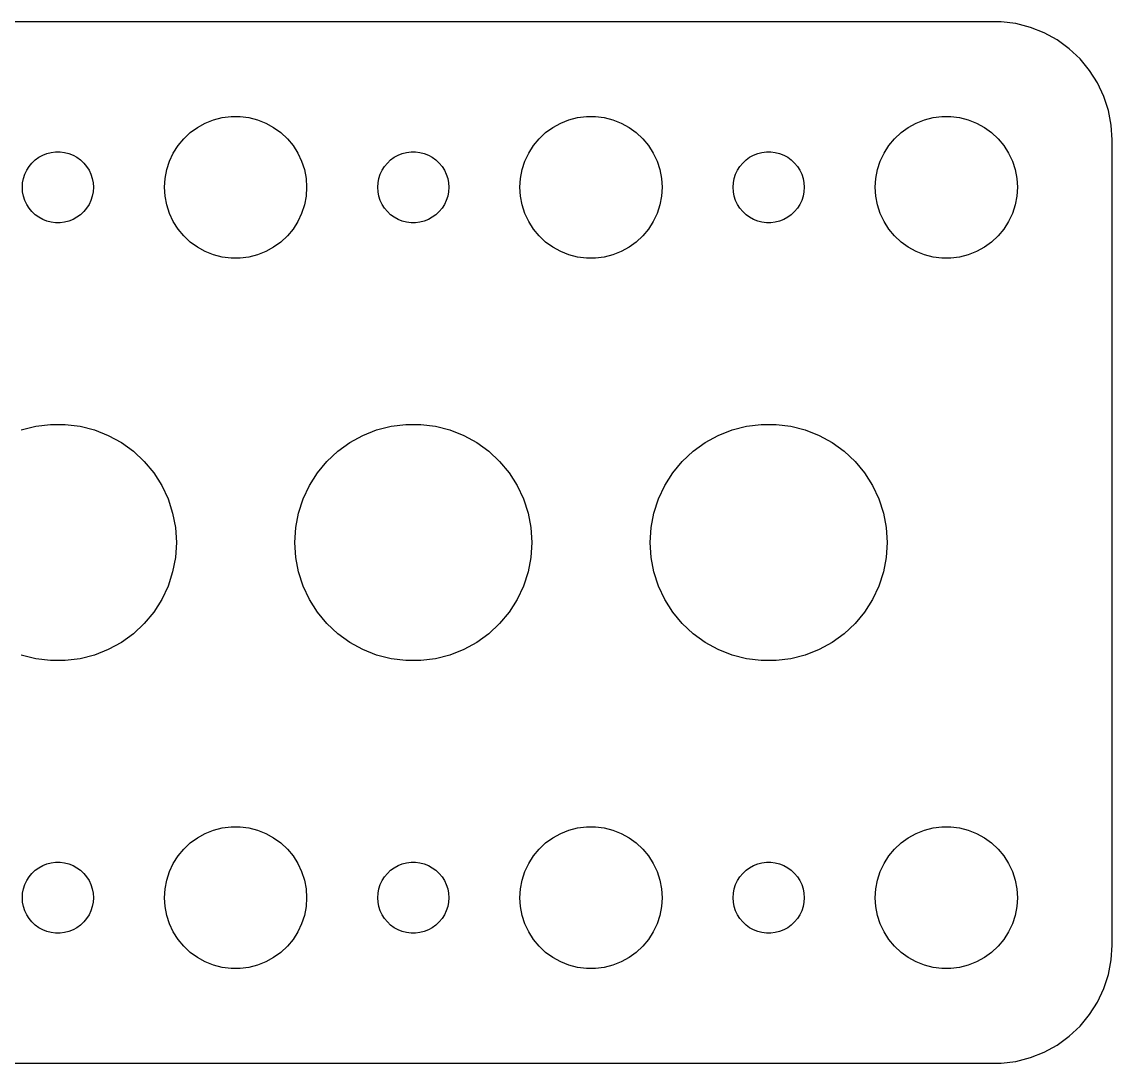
# Model space of a CAD drawing. Header units: metres. Extents: x -44.5 to 44.5, y -22 to 22.
# Drawn here: x -1.52 to 44.5, y -21.99 to 21.99 of the extents above; entities that cross this region are included whole.
import ezdxf

# ---------------------------------------------------------------- set-up
doc = ezdxf.new("R2010")
doc.units = ezdxf.units.M

msp = doc.modelspace()

# ---------------------------------------------------------------- linework, layer by layer
for p, q in [((39.8139, 21.9901), (-39.8139, 21.9901)), ((40.4369, 21.9114), (39.8139, 21.9901)), ((41.0451, 21.7553), (40.4369, 21.9114)), ((41.6289, 21.5241), (41.0451, 21.7553)), ((42.1791, 21.2216), (41.6289, 21.5241)), ((42.6871, 20.8526), (42.1791, 21.2216)), ((43.1448, 20.4227), (42.6871, 20.8526)), ((43.5451, 19.9389), (43.1448, 20.4227)), ((43.8815, 19.4088), (43.5451, 19.9389)), ((44.1489, 18.8406), (43.8815, 19.4088)), ((44.3429, 18.2434), (44.1489, 18.8406)), ((6.93785, 17.9469), (7.31161, 17.9941)), ((7.31161, 17.9941), (7.68837, 17.9941)), ((7.68837, 17.9941), (8.06213, 17.9469)), ((21.9379, 17.9469), (22.3116, 17.9941)), ((22.3116, 17.9941), (22.6884, 17.9941)), ((22.6884, 17.9941), (23.0621, 17.9469)), ((36.9379, 17.9469), (37.3116, 17.9941)), ((37.3116, 17.9941), (37.6884, 17.9941)), ((37.6884, 17.9941), (38.0621, 17.9469)), ((44.4606, 17.6267), (44.3429, 18.2434)), ((5.58772, 17.3115), (5.89252, 17.533)), ((5.89252, 17.533), (6.22266, 17.7145)), ((6.22266, 17.7145), (6.57294, 17.8532)), ((6.57294, 17.8532), (6.93785, 17.9469)), ((8.06213, 17.9469), (8.42705, 17.8532)), ((8.42705, 17.8532), (8.77733, 17.7145)), ((8.77733, 17.7145), (9.10747, 17.533)), ((9.10747, 17.533), (9.41226, 17.3115)), ((20.5877, 17.3115), (20.8925, 17.533)), ((20.8925, 17.533), (21.2227, 17.7145)), ((21.2227, 17.7145), (21.5729, 17.8532)), ((21.5729, 17.8532), (21.9379, 17.9469)), ((23.0621, 17.9469), (23.427, 17.8532)), ((23.427, 17.8532), (23.7773, 17.7145)), ((23.7773, 17.7145), (24.1075, 17.533)), ((24.1075, 17.533), (24.4123, 17.3115)), ((35.5877, 17.3115), (35.8925, 17.533)), ((35.8925, 17.533), (36.2227, 17.7145)), ((36.2227, 17.7145), (36.5729, 17.8532)), ((36.5729, 17.8532), (36.9379, 17.9469)), ((38.0621, 17.9469), (38.427, 17.8532)), ((38.427, 17.8532), (38.7773, 17.7145)), ((38.7773, 17.7145), (39.1075, 17.533)), ((39.1075, 17.533), (39.4123, 17.3115)), ((44.5, 17), (44.4606, 17.6267)), ((5.07294, 16.7634), (5.31308, 17.0536)), ((5.31308, 17.0536), (5.58772, 17.3115)), ((9.41226, 17.3115), (9.6869, 17.0536)), ((9.6869, 17.0536), (9.92705, 16.7634)), ((20.0729, 16.7634), (20.3131, 17.0536)), ((20.3131, 17.0536), (20.5877, 17.3115)), ((24.4123, 17.3115), (24.6869, 17.0536)), ((24.6869, 17.0536), (24.927, 16.7634)), ((35.0729, 16.7634), (35.3131, 17.0536)), ((35.3131, 17.0536), (35.5877, 17.3115)), ((39.4123, 17.3115), (39.6869, 17.0536)), ((39.6869, 17.0536), (39.927, 16.7634)), ((4.87108, 16.4453), (5.07294, 16.7634)), ((9.92705, 16.7634), (10.1289, 16.4453)), ((19.8711, 16.4453), (20.0729, 16.7634)), ((24.927, 16.7634), (25.1289, 16.4453)), ((34.8711, 16.4453), (35.0729, 16.7634)), ((39.927, 16.7634), (40.1289, 16.4453)), ((44.5, -17), (44.5, 17)), ((-1.09344, 16.0268), (-0.956131, 16.1558)), ((-0.956131, 16.1558), (-0.803726, 16.2665)), ((-0.803726, 16.2665), (-0.638657, 16.3572)), ((-0.638657, 16.3572), (-0.463516, 16.4266)), ((-0.463516, 16.4266), (-0.281067, 16.4734)), ((-0.281067, 16.4734), (-0.094177, 16.497)), ((-0.094177, 16.497), (0.094177, 16.497)), ((0.094177, 16.497), (0.281067, 16.4734)), ((0.281067, 16.4734), (0.463516, 16.4266)), ((0.463516, 16.4266), (0.638657, 16.3572)), ((0.638657, 16.3572), (0.803726, 16.2665)), ((0.803726, 16.2665), (0.956131, 16.1558)), ((0.956131, 16.1558), (1.09344, 16.0268)), ((4.71066, 16.1044), (4.87108, 16.4453)), ((10.1289, 16.4453), (10.2893, 16.1044)), ((13.9065, 16.0268), (14.0439, 16.1558)), ((14.0439, 16.1558), (14.1963, 16.2665)), ((14.1963, 16.2665), (14.3613, 16.3572)), ((14.3613, 16.3572), (14.5365, 16.4266)), ((14.5365, 16.4266), (14.7189, 16.4734)), ((14.7189, 16.4734), (14.9058, 16.497)), ((14.9058, 16.497), (15.0942, 16.497)), ((15.0942, 16.497), (15.2811, 16.4734)), ((15.2811, 16.4734), (15.4635, 16.4266)), ((15.4635, 16.4266), (15.6387, 16.3572)), ((15.6387, 16.3572), (15.8037, 16.2665)), ((15.8037, 16.2665), (15.9561, 16.1558)), ((15.9561, 16.1558), (16.0934, 16.0268)), ((19.7107, 16.1044), (19.8711, 16.4453)), ((25.1289, 16.4453), (25.2893, 16.1044)), ((28.9065, 16.0268), (29.0439, 16.1558)), ((29.0439, 16.1558), (29.1963, 16.2665)), ((29.1963, 16.2665), (29.3613, 16.3572)), ((29.3613, 16.3572), (29.5365, 16.4266)), ((29.5365, 16.4266), (29.7189, 16.4734)), ((29.7189, 16.4734), (29.9058, 16.497)), ((29.9058, 16.497), (30.0942, 16.497)), ((30.0942, 16.497), (30.2811, 16.4734)), ((30.2811, 16.4734), (30.4635, 16.4266)), ((30.4635, 16.4266), (30.6387, 16.3572)), ((30.6387, 16.3572), (30.8037, 16.2665)), ((30.8037, 16.2665), (30.9561, 16.1558)), ((30.9561, 16.1558), (31.0934, 16.0268)), ((34.7107, 16.1044), (34.8711, 16.4453)), ((40.1289, 16.4453), (40.2893, 16.1044)), ((-1.39465, 15.5522), (-1.31445, 15.7226)), ((-1.31445, 15.7226), (-1.21352, 15.8817)), ((-1.21352, 15.8817), (-1.09344, 16.0268)), ((1.09344, 16.0268), (1.21352, 15.8817)), ((1.21352, 15.8817), (1.31445, 15.7226)), ((1.31445, 15.7226), (1.39465, 15.5522)), ((4.52365, 15.376), (4.59424, 15.7461)), ((4.59424, 15.7461), (4.71066, 16.1044)), ((10.2893, 16.1044), (10.4057, 15.7461)), ((10.4057, 15.7461), (10.4763, 15.376)), ((13.6053, 15.5522), (13.6855, 15.7226)), ((13.6855, 15.7226), (13.7865, 15.8817)), ((13.7865, 15.8817), (13.9065, 16.0268)), ((16.0934, 16.0268), (16.2135, 15.8817)), ((16.2135, 15.8817), (16.3145, 15.7226)), ((16.3145, 15.7226), (16.3947, 15.5522)), ((19.5237, 15.376), (19.5942, 15.7461)), ((19.5942, 15.7461), (19.7107, 16.1044)), ((25.2893, 16.1044), (25.4057, 15.7461)), ((25.4057, 15.7461), (25.4763, 15.376)), ((28.6053, 15.5522), (28.6855, 15.7226)), ((28.6855, 15.7226), (28.7865, 15.8817)), ((28.7865, 15.8817), (28.9065, 16.0268)), ((31.0934, 16.0268), (31.2135, 15.8817)), ((31.2135, 15.8817), (31.3145, 15.7226)), ((31.3145, 15.7226), (31.3947, 15.5522)), ((34.5237, 15.376), (34.5942, 15.7461)), ((34.5942, 15.7461), (34.7107, 16.1044)), ((40.2893, 16.1044), (40.4057, 15.7461)), ((40.4057, 15.7461), (40.4763, 15.376)), ((-1.5, 15), (-1.48816, 15.188)), ((-1.48816, 15.188), (-1.45287, 15.373)), ((-1.45287, 15.373), (-1.39465, 15.5522)), ((1.39465, 15.5522), (1.45287, 15.373)), ((1.45287, 15.373), (1.48816, 15.188)), ((1.48816, 15.188), (1.5, 15)), ((4.5, 15), (4.52365, 15.376)), ((10.4763, 15.376), (10.5, 15)), ((13.5, 15), (13.5118, 15.188)), ((13.5118, 15.188), (13.5471, 15.373)), ((13.5471, 15.373), (13.6053, 15.5522)), ((16.3947, 15.5522), (16.4529, 15.373)), ((16.4529, 15.373), (16.4882, 15.188)), ((16.4882, 15.188), (16.5, 15)), ((19.5, 15), (19.5237, 15.376)), ((25.4763, 15.376), (25.5, 15)), ((28.5, 15), (28.5118, 15.188)), ((28.5118, 15.188), (28.5471, 15.373)), ((28.5471, 15.373), (28.6053, 15.5522)), ((31.3947, 15.5522), (31.4529, 15.373)), ((31.4529, 15.373), (31.4882, 15.188)), ((31.4882, 15.188), (31.5, 15)), ((34.5, 15), (34.5237, 15.376)), ((40.4763, 15.376), (40.5, 15)), ((-1.48816, 14.812), (-1.5, 15)), ((-1.45287, 14.627), (-1.48816, 14.812)), ((1.48816, 14.812), (1.45287, 14.627)), ((1.5, 15), (1.48816, 14.812)), ((4.52365, 14.624), (4.5, 15)), ((10.5, 15), (10.4763, 14.624)), ((13.5118, 14.812), (13.5, 15)), ((13.5471, 14.627), (13.5118, 14.812)), ((16.4882, 14.812), (16.4529, 14.627)), ((16.5, 15), (16.4882, 14.812)), ((19.5237, 14.624), (19.5, 15)), ((25.5, 15), (25.4763, 14.624)), ((28.5118, 14.812), (28.5, 15)), ((28.5471, 14.627), (28.5118, 14.812)), ((31.4882, 14.812), (31.4529, 14.627)), ((31.5, 15), (31.4882, 14.812)), ((34.5237, 14.624), (34.5, 15)), ((40.5, 15), (40.4763, 14.624)), ((-1.39465, 14.4478), (-1.45287, 14.627)), ((-1.31445, 14.2774), (-1.39465, 14.4478)), ((-1.21352, 14.1183), (-1.31445, 14.2774)), ((1.31445, 14.2774), (1.21352, 14.1183)), ((1.39465, 14.4478), (1.31445, 14.2774)), ((1.45287, 14.627), (1.39465, 14.4478)), ((4.59424, 14.2539), (4.52365, 14.624)), ((10.4763, 14.624), (10.4057, 14.2539)), ((13.6053, 14.4478), (13.5471, 14.627)), ((13.6855, 14.2774), (13.6053, 14.4478)), ((13.7865, 14.1183), (13.6855, 14.2774)), ((16.3145, 14.2774), (16.2135, 14.1183)), ((16.3947, 14.4478), (16.3145, 14.2774)), ((16.4529, 14.627), (16.3947, 14.4478)), ((19.5942, 14.2539), (19.5237, 14.624)), ((25.4763, 14.624), (25.4057, 14.2539)), ((28.6053, 14.4478), (28.5471, 14.627)), ((28.6855, 14.2774), (28.6053, 14.4478)), ((28.7865, 14.1183), (28.6855, 14.2774)), ((31.3145, 14.2774), (31.2135, 14.1183)), ((31.3947, 14.4478), (31.3145, 14.2774)), ((31.4529, 14.627), (31.3947, 14.4478)), ((34.5942, 14.2539), (34.5237, 14.624)), ((40.4763, 14.624), (40.4057, 14.2539)), ((-1.09344, 13.9732), (-1.21352, 14.1183)), ((-0.956131, 13.8442), (-1.09344, 13.9732)), ((-0.803726, 13.7335), (-0.956131, 13.8442)), ((0.956131, 13.8442), (0.803726, 13.7335)), ((1.09344, 13.9732), (0.956131, 13.8442)), ((1.21352, 14.1183), (1.09344, 13.9732)), ((4.71066, 13.8956), (4.59424, 14.2539)), ((4.87108, 13.5547), (4.71066, 13.8956)), ((10.2893, 13.8956), (10.1289, 13.5547)), ((10.4057, 14.2539), (10.2893, 13.8956)), ((13.9065, 13.9732), (13.7865, 14.1183)), ((14.0439, 13.8442), (13.9065, 13.9732)), ((14.1963, 13.7335), (14.0439, 13.8442)), ((15.9561, 13.8442), (15.8037, 13.7335)), ((16.0934, 13.9732), (15.9561, 13.8442)), ((16.2135, 14.1183), (16.0934, 13.9732)), ((19.7107, 13.8956), (19.5942, 14.2539)), ((19.8711, 13.5547), (19.7107, 13.8956)), ((25.2893, 13.8956), (25.1289, 13.5547)), ((25.4057, 14.2539), (25.2893, 13.8956)), ((28.9065, 13.9732), (28.7865, 14.1183)), ((29.0439, 13.8442), (28.9065, 13.9732)), ((29.1963, 13.7335), (29.0439, 13.8442)), ((30.9561, 13.8442), (30.8037, 13.7335)), ((31.0934, 13.9732), (30.9561, 13.8442)), ((31.2135, 14.1183), (31.0934, 13.9732)), ((34.7107, 13.8956), (34.5942, 14.2539)), ((34.8711, 13.5547), (34.7107, 13.8956)), ((40.2893, 13.8956), (40.1289, 13.5547)), ((40.4057, 14.2539), (40.2893, 13.8956)), ((-0.638657, 13.6427), (-0.803726, 13.7335)), ((-0.463516, 13.5734), (-0.638657, 13.6427)), ((-0.281067, 13.5266), (-0.463516, 13.5734)), ((-0.094177, 13.5029), (-0.281067, 13.5266)), ((0.094177, 13.5029), (-0.094177, 13.5029)), ((0.281067, 13.5266), (0.094177, 13.5029)), ((0.463516, 13.5734), (0.281067, 13.5266)), ((0.638657, 13.6427), (0.463516, 13.5734)), ((0.803726, 13.7335), (0.638657, 13.6427)), ((5.07294, 13.2366), (4.87108, 13.5547)), ((10.1289, 13.5547), (9.92705, 13.2366)), ((14.3613, 13.6427), (14.1963, 13.7335)), ((14.5365, 13.5734), (14.3613, 13.6427)), ((14.7189, 13.5266), (14.5365, 13.5734)), ((14.9058, 13.5029), (14.7189, 13.5266)), ((15.0942, 13.5029), (14.9058, 13.5029)), ((15.2811, 13.5266), (15.0942, 13.5029)), ((15.4635, 13.5734), (15.2811, 13.5266)), ((15.6387, 13.6427), (15.4635, 13.5734)), ((15.8037, 13.7335), (15.6387, 13.6427)), ((20.0729, 13.2366), (19.8711, 13.5547)), ((25.1289, 13.5547), (24.927, 13.2366)), ((29.3613, 13.6427), (29.1963, 13.7335)), ((29.5365, 13.5734), (29.3613, 13.6427)), ((29.7189, 13.5266), (29.5365, 13.5734)), ((29.9058, 13.5029), (29.7189, 13.5266)), ((30.0942, 13.5029), (29.9058, 13.5029)), ((30.2811, 13.5266), (30.0942, 13.5029)), ((30.4635, 13.5734), (30.2811, 13.5266)), ((30.6387, 13.6427), (30.4635, 13.5734)), ((30.8037, 13.7335), (30.6387, 13.6427)), ((35.0729, 13.2366), (34.8711, 13.5547)), ((40.1289, 13.5547), (39.927, 13.2366)), ((5.31308, 12.9464), (5.07294, 13.2366)), ((5.58772, 12.6884), (5.31308, 12.9464)), ((9.6869, 12.9464), (9.41226, 12.6884)), ((9.92705, 13.2366), (9.6869, 12.9464)), ((20.3131, 12.9464), (20.0729, 13.2366)), ((20.5877, 12.6884), (20.3131, 12.9464)), ((24.6869, 12.9464), (24.4123, 12.6884)), ((24.927, 13.2366), (24.6869, 12.9464)), ((35.3131, 12.9464), (35.0729, 13.2366)), ((35.5877, 12.6884), (35.3131, 12.9464)), ((39.6869, 12.9464), (39.4123, 12.6884)), ((39.927, 13.2366), (39.6869, 12.9464)), ((5.89252, 12.467), (5.58772, 12.6884)), ((6.22266, 12.2855), (5.89252, 12.467)), ((9.10747, 12.467), (8.77733, 12.2855)), ((9.41226, 12.6884), (9.10747, 12.467)), ((20.8925, 12.467), (20.5877, 12.6884)), ((21.2227, 12.2855), (20.8925, 12.467)), ((24.1075, 12.467), (23.7773, 12.2855)), ((24.4123, 12.6884), (24.1075, 12.467)), ((35.8925, 12.467), (35.5877, 12.6884)), ((36.2227, 12.2855), (35.8925, 12.467)), ((39.1075, 12.467), (38.7773, 12.2855)), ((39.4123, 12.6884), (39.1075, 12.467)), ((6.57294, 12.1468), (6.22266, 12.2855)), ((6.93785, 12.0531), (6.57294, 12.1468)), ((7.31161, 12.0059), (6.93785, 12.0531)), ((7.68837, 12.0059), (7.31161, 12.0059)), ((8.06213, 12.0531), (7.68837, 12.0059)), ((8.42705, 12.1468), (8.06213, 12.0531)), ((8.77733, 12.2855), (8.42705, 12.1468)), ((21.5729, 12.1468), (21.2227, 12.2855)), ((21.9379, 12.0531), (21.5729, 12.1468)), ((22.3116, 12.0059), (21.9379, 12.0531)), ((22.6884, 12.0059), (22.3116, 12.0059)), ((23.0621, 12.0531), (22.6884, 12.0059)), ((23.427, 12.1468), (23.0621, 12.0531)), ((23.7773, 12.2855), (23.427, 12.1468)), ((36.5729, 12.1468), (36.2227, 12.2855)), ((36.9379, 12.0531), (36.5729, 12.1468)), ((37.3116, 12.0059), (36.9379, 12.0531)), ((37.6884, 12.0059), (37.3116, 12.0059)), ((38.0621, 12.0531), (37.6884, 12.0059)), ((38.427, 12.1468), (38.0621, 12.0531)), ((38.7773, 12.2855), (38.427, 12.1468)), ((-1.54507, 4.75528), (-0.936905, 4.91142)), ((-0.936905, 4.91142), (-0.31395, 4.99013)), ((-0.31395, 4.99013), (0.31395, 4.99013)), ((0.31395, 4.99013), (0.936905, 4.91142)), ((0.936905, 4.91142), (1.54507, 4.75528)), ((1.54507, 4.75528), (2.12889, 4.52412)), ((12.8711, 4.52412), (13.4549, 4.75528)), ((13.4549, 4.75528), (14.0631, 4.91142)), ((14.0631, 4.91142), (14.686, 4.99013)), ((14.686, 4.99013), (15.3139, 4.99013)), ((15.3139, 4.99013), (15.9369, 4.91142)), ((15.9369, 4.91142), (16.5451, 4.75528)), ((16.5451, 4.75528), (17.1289, 4.52412)), ((27.8711, 4.52412), (28.4549, 4.75528)), ((28.4549, 4.75528), (29.0631, 4.91142)), ((29.0631, 4.91142), (29.686, 4.99013)), ((29.686, 4.99013), (30.3139, 4.99013)), ((30.3139, 4.99013), (30.9369, 4.91142)), ((30.9369, 4.91142), (31.5451, 4.75528)), ((31.5451, 4.75528), (32.1289, 4.52412)), ((2.12889, 4.52412), (2.67912, 4.22163)), ((2.67912, 4.22163), (3.18712, 3.85255)), ((11.8129, 3.85255), (12.3209, 4.22163)), ((12.3209, 4.22163), (12.8711, 4.52412)), ((17.1289, 4.52412), (17.6791, 4.22163)), ((17.6791, 4.22163), (18.1871, 3.85255)), ((26.8129, 3.85255), (27.3209, 4.22163)), ((27.3209, 4.22163), (27.8711, 4.52412)), ((32.1289, 4.52412), (32.6791, 4.22163)), ((32.6791, 4.22163), (33.1871, 3.85255)), ((3.18712, 3.85255), (3.64484, 3.42273)), ((11.3551, 3.42273), (11.8129, 3.85255)), ((18.1871, 3.85255), (18.6448, 3.42273)), ((26.3551, 3.42273), (26.8129, 3.85255)), ((33.1871, 3.85255), (33.6448, 3.42273)), ((3.64484, 3.42273), (4.04507, 2.93892)), ((10.9549, 2.93892), (11.3551, 3.42273)), ((18.6448, 3.42273), (19.0451, 2.93892)), ((25.9549, 2.93892), (26.3551, 3.42273)), ((33.6448, 3.42273), (34.0451, 2.93892)), ((4.04507, 2.93892), (4.38153, 2.40877)), ((10.6185, 2.40877), (10.9549, 2.93892)), ((19.0451, 2.93892), (19.3815, 2.40877)), ((25.6185, 2.40877), (25.9549, 2.93892)), ((34.0451, 2.93892), (34.3815, 2.40877)), ((4.38153, 2.40877), (4.64888, 1.84062)), ((10.3511, 1.84062), (10.6185, 2.40877)), ((19.3815, 2.40877), (19.6489, 1.84062)), ((25.3511, 1.84062), (25.6185, 2.40877)), ((34.3815, 2.40877), (34.6489, 1.84062)), ((4.64888, 1.84062), (4.84291, 1.24344)), ((10.1571, 1.24344), (10.3511, 1.84062)), ((19.6489, 1.84062), (19.8429, 1.24344)), ((25.1571, 1.24344), (25.3511, 1.84062)), ((34.6489, 1.84062), (34.8429, 1.24344)), ((4.84291, 1.24344), (4.96057, 0.626663)), ((10.0394, 0.626663), (10.1571, 1.24344)), ((19.8429, 1.24344), (19.9606, 0.626663)), ((25.0394, 0.626663), (25.1571, 1.24344)), ((34.8429, 1.24344), (34.9606, 0.626663)), ((4.96057, 0.626663), (5, 0)), ((10, 0), (10.0394, 0.626663)), ((19.9606, 0.626663), (20, 0)), ((25, 0), (25.0394, 0.626663)), ((34.9606, 0.626663), (35, 0)), ((5, 0), (4.96057, -0.626663)), ((10.0394, -0.626663), (10, 0)), ((20, 0), (19.9606, -0.626663)), ((25.0394, -0.626663), (25, 0)), ((35, 0), (34.9606, -0.626663)), ((4.96057, -0.626663), (4.84291, -1.24344)), ((10.1571, -1.24344), (10.0394, -0.626663)), ((19.9606, -0.626663), (19.8429, -1.24344)), ((25.1571, -1.24344), (25.0394, -0.626663)), ((34.9606, -0.626663), (34.8429, -1.24344)), ((4.84291, -1.24344), (4.64888, -1.84062)), ((10.3511, -1.84062), (10.1571, -1.24344)), ((19.8429, -1.24344), (19.6489, -1.84062)), ((25.3511, -1.84062), (25.1571, -1.24344)), ((34.8429, -1.24344), (34.6489, -1.84062)), ((4.64888, -1.84062), (4.38153, -2.40877)), ((10.6185, -2.40877), (10.3511, -1.84062)), ((19.6489, -1.84062), (19.3815, -2.40877)), ((25.6185, -2.40877), (25.3511, -1.84062)), ((34.6489, -1.84062), (34.3815, -2.40877)), ((4.38153, -2.40877), (4.04507, -2.93892)), ((10.9549, -2.93892), (10.6185, -2.40877)), ((19.3815, -2.40877), (19.0451, -2.93892)), ((25.9549, -2.93892), (25.6185, -2.40877)), ((34.3815, -2.40877), (34.0451, -2.93892)), ((4.04507, -2.93892), (3.64484, -3.42273)), ((11.3551, -3.42273), (10.9549, -2.93892)), ((19.0451, -2.93892), (18.6448, -3.42273)), ((26.3551, -3.42273), (25.9549, -2.93892)), ((34.0451, -2.93892), (33.6448, -3.42273)), ((3.64484, -3.42273), (3.18712, -3.85255)), ((11.8129, -3.85255), (11.3551, -3.42273)), ((18.6448, -3.42273), (18.1871, -3.85255)), ((26.8129, -3.85255), (26.3551, -3.42273)), ((33.6448, -3.42273), (33.1871, -3.85255)), ((3.18712, -3.85255), (2.67912, -4.22163)), ((12.3209, -4.22163), (11.8129, -3.85255)), ((18.1871, -3.85255), (17.6791, -4.22163)), ((27.3209, -4.22163), (26.8129, -3.85255)), ((33.1871, -3.85255), (32.6791, -4.22163)), ((2.12889, -4.52412), (1.54507, -4.75528)), ((2.67912, -4.22163), (2.12889, -4.52412)), ((12.8711, -4.52412), (12.3209, -4.22163)), ((13.4549, -4.75528), (12.8711, -4.52412)), ((17.1289, -4.52412), (16.5451, -4.75528)), ((17.6791, -4.22163), (17.1289, -4.52412)), ((27.8711, -4.52412), (27.3209, -4.22163)), ((28.4549, -4.75528), (27.8711, -4.52412)), ((32.1289, -4.52412), (31.5451, -4.75528)), ((32.6791, -4.22163), (32.1289, -4.52412)), ((-0.936905, -4.91142), (-1.54507, -4.75528)), ((-0.31395, -4.99013), (-0.936905, -4.91142)), ((0.31395, -4.99013), (-0.31395, -4.99013)), ((0.936905, -4.91142), (0.31395, -4.99013)), ((1.54507, -4.75528), (0.936905, -4.91142)), ((14.0631, -4.91142), (13.4549, -4.75528)), ((14.686, -4.99013), (14.0631, -4.91142)), ((15.3139, -4.99013), (14.686, -4.99013)), ((15.9369, -4.91142), (15.3139, -4.99013)), ((16.5451, -4.75528), (15.9369, -4.91142)), ((29.0631, -4.91142), (28.4549, -4.75528)), ((29.686, -4.99013), (29.0631, -4.91142)), ((30.3139, -4.99013), (29.686, -4.99013)), ((30.9369, -4.91142), (30.3139, -4.99013)), ((31.5451, -4.75528), (30.9369, -4.91142)), ((5.89252, -12.467), (6.22266, -12.2855)), ((6.22266, -12.2855), (6.57294, -12.1468)), ((6.57294, -12.1468), (6.93785, -12.0531)), ((6.93785, -12.0531), (7.31161, -12.0059)), ((7.31161, -12.0059), (7.68837, -12.0059)), ((7.68837, -12.0059), (8.06213, -12.0531)), ((8.06213, -12.0531), (8.42705, -12.1468)), ((8.42705, -12.1468), (8.77733, -12.2855)), ((8.77733, -12.2855), (9.10747, -12.467)), ((20.8925, -12.467), (21.2227, -12.2855)), ((21.2227, -12.2855), (21.5729, -12.1468)), ((21.5729, -12.1468), (21.9379, -12.0531)), ((21.9379, -12.0531), (22.3116, -12.0059)), ((22.3116, -12.0059), (22.6884, -12.0059)), ((22.6884, -12.0059), (23.0621, -12.0531)), ((23.0621, -12.0531), (23.427, -12.1468)), ((23.427, -12.1468), (23.7773, -12.2855)), ((23.7773, -12.2855), (24.1075, -12.467)), ((35.8925, -12.467), (36.2227, -12.2855)), ((36.2227, -12.2855), (36.5729, -12.1468)), ((36.5729, -12.1468), (36.9379, -12.0531)), ((36.9379, -12.0531), (37.3116, -12.0059)), ((37.3116, -12.0059), (37.6884, -12.0059)), ((37.6884, -12.0059), (38.0621, -12.0531)), ((38.0621, -12.0531), (38.427, -12.1468)), ((38.427, -12.1468), (38.7773, -12.2855)), ((38.7773, -12.2855), (39.1075, -12.467)), ((5.31308, -12.9464), (5.58772, -12.6884)), ((5.58772, -12.6884), (5.89252, -12.467)), ((9.10747, -12.467), (9.41226, -12.6884)), ((9.41226, -12.6884), (9.6869, -12.9464)), ((20.3131, -12.9464), (20.5877, -12.6884)), ((20.5877, -12.6884), (20.8925, -12.467)), ((24.1075, -12.467), (24.4123, -12.6884)), ((24.4123, -12.6884), (24.6869, -12.9464)), ((35.3131, -12.9464), (35.5877, -12.6884)), ((35.5877, -12.6884), (35.8925, -12.467)), ((39.1075, -12.467), (39.4123, -12.6884)), ((39.4123, -12.6884), (39.6869, -12.9464)), ((4.87108, -13.5547), (5.07294, -13.2366)), ((5.07294, -13.2366), (5.31308, -12.9464)), ((9.6869, -12.9464), (9.92705, -13.2366)), ((9.92705, -13.2366), (10.1289, -13.5547)), ((19.8711, -13.5547), (20.0729, -13.2366)), ((20.0729, -13.2366), (20.3131, -12.9464)), ((24.6869, -12.9464), (24.927, -13.2366)), ((24.927, -13.2366), (25.1289, -13.5547)), ((34.8711, -13.5547), (35.0729, -13.2366)), ((35.0729, -13.2366), (35.3131, -12.9464)), ((39.6869, -12.9464), (39.927, -13.2366)), ((39.927, -13.2366), (40.1289, -13.5547)), ((-0.956131, -13.8442), (-0.803726, -13.7335)), ((-0.803726, -13.7335), (-0.638657, -13.6427)), ((-0.638657, -13.6427), (-0.463516, -13.5734)), ((-0.463516, -13.5734), (-0.281067, -13.5266)), ((-0.281067, -13.5266), (-0.094177, -13.5029)), ((-0.094177, -13.5029), (0.094177, -13.5029)), ((0.094177, -13.5029), (0.281067, -13.5266)), ((0.281067, -13.5266), (0.463516, -13.5734)), ((0.463516, -13.5734), (0.638657, -13.6427)), ((0.638657, -13.6427), (0.803726, -13.7335)), ((0.803726, -13.7335), (0.956131, -13.8442)), ((4.71066, -13.8956), (4.87108, -13.5547)), ((10.1289, -13.5547), (10.2893, -13.8956)), ((14.0439, -13.8442), (14.1963, -13.7335)), ((14.1963, -13.7335), (14.3613, -13.6427)), ((14.3613, -13.6427), (14.5365, -13.5734)), ((14.5365, -13.5734), (14.7189, -13.5266)), ((14.7189, -13.5266), (14.9058, -13.5029)), ((14.9058, -13.5029), (15.0942, -13.5029)), ((15.0942, -13.5029), (15.2811, -13.5266)), ((15.2811, -13.5266), (15.4635, -13.5734)), ((15.4635, -13.5734), (15.6387, -13.6427)), ((15.6387, -13.6427), (15.8037, -13.7335)), ((15.8037, -13.7335), (15.9561, -13.8442)), ((19.7107, -13.8956), (19.8711, -13.5547)), ((25.1289, -13.5547), (25.2893, -13.8956)), ((29.0439, -13.8442), (29.1963, -13.7335)), ((29.1963, -13.7335), (29.3613, -13.6427)), ((29.3613, -13.6427), (29.5365, -13.5734)), ((29.5365, -13.5734), (29.7189, -13.5266)), ((29.7189, -13.5266), (29.9058, -13.5029)), ((29.9058, -13.5029), (30.0942, -13.5029)), ((30.0942, -13.5029), (30.2811, -13.5266)), ((30.2811, -13.5266), (30.4635, -13.5734)), ((30.4635, -13.5734), (30.6387, -13.6427)), ((30.6387, -13.6427), (30.8037, -13.7335)), ((30.8037, -13.7335), (30.9561, -13.8442)), ((34.7107, -13.8956), (34.8711, -13.5547)), ((40.1289, -13.5547), (40.2893, -13.8956)), ((-1.31445, -14.2774), (-1.21352, -14.1183)), ((-1.21352, -14.1183), (-1.09344, -13.9732)), ((-1.09344, -13.9732), (-0.956131, -13.8442)), ((0.956131, -13.8442), (1.09344, -13.9732)), ((1.09344, -13.9732), (1.21352, -14.1183)), ((1.21352, -14.1183), (1.31445, -14.2774)), ((4.52365, -14.624), (4.59424, -14.2539)), ((4.59424, -14.2539), (4.71066, -13.8956)), ((10.2893, -13.8956), (10.4057, -14.2539)), ((10.4057, -14.2539), (10.4763, -14.624)), ((13.6855, -14.2774), (13.7865, -14.1183)), ((13.7865, -14.1183), (13.9065, -13.9732)), ((13.9065, -13.9732), (14.0439, -13.8442)), ((15.9561, -13.8442), (16.0934, -13.9732)), ((16.0934, -13.9732), (16.2135, -14.1183)), ((16.2135, -14.1183), (16.3145, -14.2774)), ((19.5237, -14.624), (19.5942, -14.2539)), ((19.5942, -14.2539), (19.7107, -13.8956)), ((25.2893, -13.8956), (25.4057, -14.2539)), ((25.4057, -14.2539), (25.4763, -14.624)), ((28.6855, -14.2774), (28.7865, -14.1183)), ((28.7865, -14.1183), (28.9065, -13.9732)), ((28.9065, -13.9732), (29.0439, -13.8442)), ((30.9561, -13.8442), (31.0934, -13.9732)), ((31.0934, -13.9732), (31.2135, -14.1183)), ((31.2135, -14.1183), (31.3145, -14.2774)), ((34.5237, -14.624), (34.5942, -14.2539)), ((34.5942, -14.2539), (34.7107, -13.8956)), ((40.2893, -13.8956), (40.4057, -14.2539)), ((40.4057, -14.2539), (40.4763, -14.624)), ((-1.48816, -14.812), (-1.45287, -14.627)), ((-1.45287, -14.627), (-1.39465, -14.4478)), ((-1.39465, -14.4478), (-1.31445, -14.2774)), ((1.31445, -14.2774), (1.39465, -14.4478)), ((1.39465, -14.4478), (1.45287, -14.627)), ((1.45287, -14.627), (1.48816, -14.812)), ((4.5, -15), (4.52365, -14.624)), ((10.4763, -14.624), (10.5, -15)), ((13.5118, -14.812), (13.5471, -14.627)), ((13.5471, -14.627), (13.6053, -14.4478)), ((13.6053, -14.4478), (13.6855, -14.2774)), ((16.3145, -14.2774), (16.3947, -14.4478)), ((16.3947, -14.4478), (16.4529, -14.627)), ((16.4529, -14.627), (16.4882, -14.812)), ((19.5, -15), (19.5237, -14.624)), ((25.4763, -14.624), (25.5, -15)), ((28.5118, -14.812), (28.5471, -14.627)), ((28.5471, -14.627), (28.6053, -14.4478)), ((28.6053, -14.4478), (28.6855, -14.2774)), ((31.3145, -14.2774), (31.3947, -14.4478)), ((31.3947, -14.4478), (31.4529, -14.627)), ((31.4529, -14.627), (31.4882, -14.812)), ((34.5, -15), (34.5237, -14.624)), ((40.4763, -14.624), (40.5, -15)), ((-1.5, -15), (-1.48816, -14.812)), ((-1.48816, -15.188), (-1.5, -15)), ((1.48816, -14.812), (1.5, -15)), ((1.5, -15), (1.48816, -15.188)), ((4.52365, -15.376), (4.5, -15)), ((10.5, -15), (10.4763, -15.376)), ((13.5, -15), (13.5118, -14.812)), ((13.5118, -15.188), (13.5, -15)), ((16.4882, -14.812), (16.5, -15)), ((16.5, -15), (16.4882, -15.188)), ((19.5237, -15.376), (19.5, -15)), ((25.5, -15), (25.4763, -15.376)), ((28.5, -15), (28.5118, -14.812)), ((28.5118, -15.188), (28.5, -15)), ((31.4882, -14.812), (31.5, -15)), ((31.5, -15), (31.4882, -15.188)), ((34.5237, -15.376), (34.5, -15)), ((40.5, -15), (40.4763, -15.376)), ((-1.45287, -15.373), (-1.48816, -15.188)), ((-1.39465, -15.5522), (-1.45287, -15.373)), ((-1.31445, -15.7226), (-1.39465, -15.5522)), ((1.39465, -15.5522), (1.31445, -15.7226)), ((1.45287, -15.373), (1.39465, -15.5522)), ((1.48816, -15.188), (1.45287, -15.373)), ((4.59424, -15.7461), (4.52365, -15.376)), ((10.4763, -15.376), (10.4057, -15.7461)), ((13.5471, -15.373), (13.5118, -15.188)), ((13.6053, -15.5522), (13.5471, -15.373)), ((13.6855, -15.7226), (13.6053, -15.5522)), ((16.3947, -15.5522), (16.3145, -15.7226)), ((16.4529, -15.373), (16.3947, -15.5522)), ((16.4882, -15.188), (16.4529, -15.373)), ((19.5942, -15.7461), (19.5237, -15.376)), ((25.4763, -15.376), (25.4057, -15.7461)), ((28.5471, -15.373), (28.5118, -15.188)), ((28.6053, -15.5522), (28.5471, -15.373)), ((28.6855, -15.7226), (28.6053, -15.5522)), ((31.3947, -15.5522), (31.3145, -15.7226)), ((31.4529, -15.373), (31.3947, -15.5522)), ((31.4882, -15.188), (31.4529, -15.373)), ((34.5942, -15.7461), (34.5237, -15.376)), ((40.4763, -15.376), (40.4057, -15.7461)), ((-1.21352, -15.8817), (-1.31445, -15.7226)), ((-1.09344, -16.0268), (-1.21352, -15.8817)), ((-0.956131, -16.1558), (-1.09344, -16.0268)), ((1.09344, -16.0268), (0.956131, -16.1558)), ((1.21352, -15.8817), (1.09344, -16.0268)), ((1.31445, -15.7226), (1.21352, -15.8817)), ((4.71066, -16.1044), (4.59424, -15.7461)), ((4.87108, -16.4453), (4.71066, -16.1044)), ((10.2893, -16.1044), (10.1289, -16.4453)), ((10.4057, -15.7461), (10.2893, -16.1044)), ((13.7865, -15.8817), (13.6855, -15.7226)), ((13.9065, -16.0268), (13.7865, -15.8817)), ((14.0439, -16.1558), (13.9065, -16.0268)), ((16.0934, -16.0268), (15.9561, -16.1558)), ((16.2135, -15.8817), (16.0934, -16.0268)), ((16.3145, -15.7226), (16.2135, -15.8817)), ((19.7107, -16.1044), (19.5942, -15.7461)), ((19.8711, -16.4453), (19.7107, -16.1044)), ((25.2893, -16.1044), (25.1289, -16.4453)), ((25.4057, -15.7461), (25.2893, -16.1044)), ((28.7865, -15.8817), (28.6855, -15.7226)), ((28.9065, -16.0268), (28.7865, -15.8817)), ((29.0439, -16.1558), (28.9065, -16.0268)), ((31.0934, -16.0268), (30.9561, -16.1558)), ((31.2135, -15.8817), (31.0934, -16.0268)), ((31.3145, -15.7226), (31.2135, -15.8817)), ((34.7107, -16.1044), (34.5942, -15.7461)), ((34.8711, -16.4453), (34.7107, -16.1044)), ((40.2893, -16.1044), (40.1289, -16.4453)), ((40.4057, -15.7461), (40.2893, -16.1044)), ((-0.803726, -16.2665), (-0.956131, -16.1558)), ((-0.638657, -16.3572), (-0.803726, -16.2665)), ((-0.463516, -16.4266), (-0.638657, -16.3572)), ((-0.281067, -16.4734), (-0.463516, -16.4266)), ((-0.094177, -16.497), (-0.281067, -16.4734)), ((0.094177, -16.497), (-0.094177, -16.497)), ((0.281067, -16.4734), (0.094177, -16.497)), ((0.463516, -16.4266), (0.281067, -16.4734)), ((0.638657, -16.3572), (0.463516, -16.4266)), ((0.803726, -16.2665), (0.638657, -16.3572)), ((0.956131, -16.1558), (0.803726, -16.2665)), ((5.07294, -16.7634), (4.87108, -16.4453)), ((10.1289, -16.4453), (9.92705, -16.7634)), ((14.1963, -16.2665), (14.0439, -16.1558)), ((14.3613, -16.3572), (14.1963, -16.2665)), ((14.5365, -16.4266), (14.3613, -16.3572)), ((14.7189, -16.4734), (14.5365, -16.4266)), ((14.9058, -16.497), (14.7189, -16.4734)), ((15.0942, -16.497), (14.9058, -16.497)), ((15.2811, -16.4734), (15.0942, -16.497)), ((15.4635, -16.4266), (15.2811, -16.4734)), ((15.6387, -16.3572), (15.4635, -16.4266)), ((15.8037, -16.2665), (15.6387, -16.3572)), ((15.9561, -16.1558), (15.8037, -16.2665)), ((20.0729, -16.7634), (19.8711, -16.4453)), ((25.1289, -16.4453), (24.927, -16.7634)), ((29.1963, -16.2665), (29.0439, -16.1558)), ((29.3613, -16.3572), (29.1963, -16.2665)), ((29.5365, -16.4266), (29.3613, -16.3572)), ((29.7189, -16.4734), (29.5365, -16.4266)), ((29.9058, -16.497), (29.7189, -16.4734)), ((30.0942, -16.497), (29.9058, -16.497)), ((30.2811, -16.4734), (30.0942, -16.497)), ((30.4635, -16.4266), (30.2811, -16.4734)), ((30.6387, -16.3572), (30.4635, -16.4266)), ((30.8037, -16.2665), (30.6387, -16.3572)), ((30.9561, -16.1558), (30.8037, -16.2665)), ((35.0729, -16.7634), (34.8711, -16.4453)), ((40.1289, -16.4453), (39.927, -16.7634)), ((5.31308, -17.0536), (5.07294, -16.7634)), ((9.92705, -16.7634), (9.6869, -17.0536)), ((20.3131, -17.0536), (20.0729, -16.7634)), ((24.927, -16.7634), (24.6869, -17.0536)), ((35.3131, -17.0536), (35.0729, -16.7634)), ((39.927, -16.7634), (39.6869, -17.0536)), ((44.4606, -17.6267), (44.5, -17)), ((5.58772, -17.3115), (5.31308, -17.0536)), ((5.89252, -17.533), (5.58772, -17.3115)), ((9.41226, -17.3115), (9.10747, -17.533)), ((9.6869, -17.0536), (9.41226, -17.3115)), ((20.5877, -17.3115), (20.3131, -17.0536)), ((20.8925, -17.533), (20.5877, -17.3115)), ((24.4123, -17.3115), (24.1075, -17.533)), ((24.6869, -17.0536), (24.4123, -17.3115)), ((35.5877, -17.3115), (35.3131, -17.0536)), ((35.8925, -17.533), (35.5877, -17.3115)), ((39.4123, -17.3115), (39.1075, -17.533)), ((39.6869, -17.0536), (39.4123, -17.3115)), ((6.22266, -17.7145), (5.89252, -17.533)), ((6.57294, -17.8532), (6.22266, -17.7145)), ((6.93785, -17.9469), (6.57294, -17.8532)), ((7.31161, -17.9941), (6.93785, -17.9469)), ((8.06213, -17.9469), (7.68837, -17.9941)), ((8.42705, -17.8532), (8.06213, -17.9469)), ((8.77733, -17.7145), (8.42705, -17.8532)), ((9.10747, -17.533), (8.77733, -17.7145)), ((21.2227, -17.7145), (20.8925, -17.533)), ((21.5729, -17.8532), (21.2227, -17.7145)), ((21.9379, -17.9469), (21.5729, -17.8532)), ((22.3116, -17.9941), (21.9379, -17.9469)), ((23.0621, -17.9469), (22.6884, -17.9941)), ((23.427, -17.8532), (23.0621, -17.9469)), ((23.7773, -17.7145), (23.427, -17.8532)), ((24.1075, -17.533), (23.7773, -17.7145)), ((36.2227, -17.7145), (35.8925, -17.533)), ((36.5729, -17.8532), (36.2227, -17.7145)), ((36.9379, -17.9469), (36.5729, -17.8532)), ((37.3116, -17.9941), (36.9379, -17.9469)), ((38.0621, -17.9469), (37.6884, -17.9941)), ((38.427, -17.8532), (38.0621, -17.9469)), ((38.7773, -17.7145), (38.427, -17.8532)), ((39.1075, -17.533), (38.7773, -17.7145)), ((44.3429, -18.2434), (44.4606, -17.6267)), ((7.68837, -17.9941), (7.31161, -17.9941)), ((22.6884, -17.9941), (22.3116, -17.9941)), ((37.6884, -17.9941), (37.3116, -17.9941)), ((44.1489, -18.8406), (44.3429, -18.2434)), ((43.8815, -19.4088), (44.1489, -18.8406)), ((43.5451, -19.9389), (43.8815, -19.4088)), ((43.1448, -20.4227), (43.5451, -19.9389)), ((42.6871, -20.8526), (43.1448, -20.4227)), ((42.1791, -21.2216), (42.6871, -20.8526)), ((41.0451, -21.7553), (41.6289, -21.5241)), ((41.6289, -21.5241), (42.1791, -21.2216)), ((-39.8139, -21.9901), (39.8139, -21.9901)), ((39.8139, -21.9901), (40.4369, -21.9114)), ((40.4369, -21.9114), (41.0451, -21.7553))]:
    msp.add_line(p, q)

doc.saveas('drawing.dxf')
